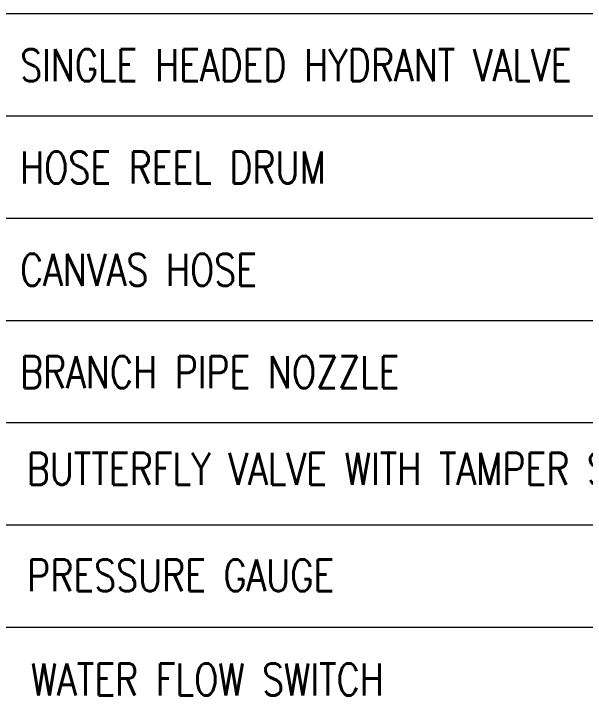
# Model space of a CAD drawing. Header units: millimetres. Extents: x -194958 to 83200, y -72620 to 64568.
# Drawn here: x -191142 to -185778, y -35385 to -28987 of the extents above; entities that cross this region are included whole.
import ezdxf
from ezdxf.enums import TextEntityAlignment as Align

# ---------------------------------------------------------------- set-up
doc = ezdxf.new("R2010")
doc.units = ezdxf.units.MM
doc.header["$LTSCALE"] = 200
doc.layers.add('_GD-P-LegendText&Table', color=7, linetype='Continuous', lineweight=15)
doc.styles.add('0177-OB-P-FF-B1-103$0$RINB-Romans', font='romans.shx', dxfattribs={"width": 0.8, "height": 2})
doc.styles.add('RINB-Romans', font='romans.shx', dxfattribs={"width": 0.8, "height": 2})

msp = doc.modelspace()

# ---------------------------------------------------------------- linework, layer by layer
at = {"layer": '_GD-P-LegendText&Table'}
for p, q in [((-193516.5, -28987.4), (-181684.2, -28987.4)), ((-193516.5, -29946.9), (-181684.2, -29946.9)), ((-193516.5, -30906.4), (-181684.2, -30906.4)), ((-193516.5, -31865.9), (-181684.2, -31865.9)), ((-193516.5, -32825.4), (-181684.2, -32825.4)), ((-193516.5, -32825.4), (-181684.2, -32825.4)), ((-193516.5, -33784.9), (-181684.2, -33784.9)), ((-193516.5, -34744.5), (-181684.2, -34744.5))]:
    msp.add_line(p, q, dxfattribs=at)

# ---------------------------------------------------------------- texts
at = {"layer": '_GD-P-LegendText&Table', "style": '0177-OB-P-FF-B1-103$0$RINB-Romans', "width": 0.8}
for s, p in [('SINGLE HEADED HYDRANT VALVE', (-191080.8, -29472.1)), ('HOSE REEL DRUM', (-191080.8, -30431.6)), ('CANVAS HOSE', (-191080.8, -31391.1)), ('BRANCH PIPE NOZZLE', (-191080.8, -32350.6))]:
    msp.add_text(s, height=300, dxfattribs=at).set_placement(p, align=Align.MIDDLE_LEFT)
at = {"layer": '_GD-P-LegendText&Table', "char_height": 300, "attachment_point": 1, "style": 'RINB-Romans'}
for s, insert in [('BUTTERFLY VALVE WITH TAMPER SWITCH ', (-191019, -33109.4)), ('PRESSURE GAUGE', (-191013.9, -34108.5, 0.1)), ('WATER FLOW SWITCH', (-190980.5, -35085))]:
    msp.add_mtext(s, dxfattribs=dict(at, insert=insert))

doc.saveas('drawing.dxf')
